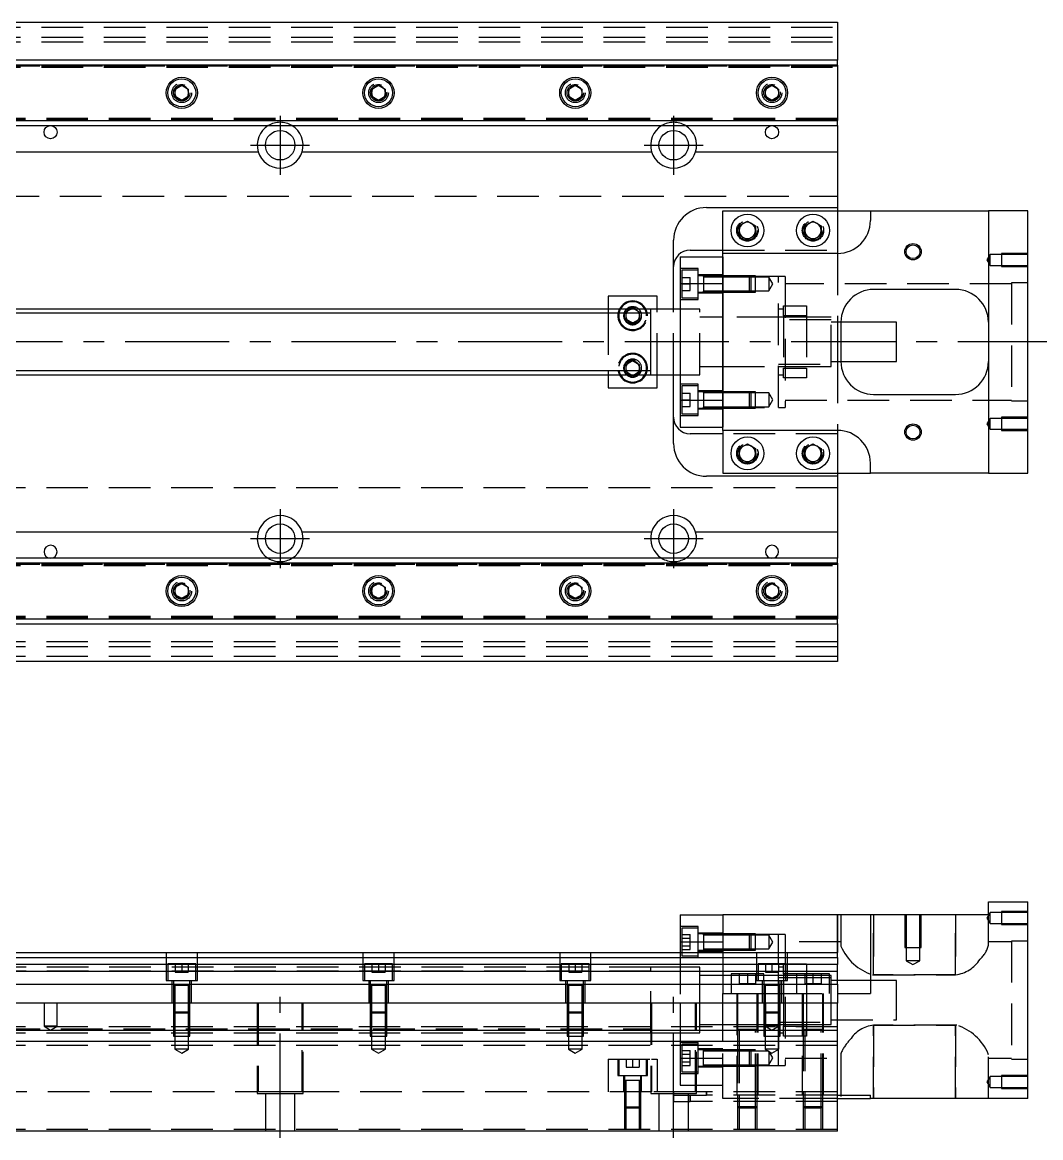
# Model space of a CAD drawing. Extents: x -20 to 923, y -292 to 102.
# Drawn here: x 451.4 to 761.9, y -242.8 to 97.5 of the extents above; entities that cross this region are included whole.
import ezdxf

# ---------------------------------------------------------------- set-up
doc = ezdxf.new("R2010")
doc.units = 0
doc.linetypes.add('CENTER', pattern=[50.8, 31.75, -6.35, 6.35, -6.35])
doc.linetypes.add('DASHED', pattern=[19.05, 12.7, -6.35])
doc.layers.get('0').update_dxf_attribs({"linetype": 'CONTINUOUS'})
doc.layers.add('CENTER', color=1, linetype='CENTER')

msp = doc.modelspace()

# ---------------------------------------------------------------- linework, layer by layer
at = {"color": 3, "linetype": 'DASHED'}
for p, q in [((0, 96), (700, 96)), ((0, 93), (700, 93)), ((0, 91.5), (700, 91.5)), ((0, 84.2), (700, 84.2)), ((0, 83.8), (700, 83.8)), ((425, 84.204452), (700, 84.204452)), ((497.5, 76), (497.518502, 76.303588)), ((562.483582, 76.286038), (562.5, 76)), ((617.5, 76), (617.518502, 76.303588)), ((682.483582, 76.286038), (682.5, 76)), ((700, 68.2), (0, 68.2)), ((700, 67.8), (0, 67.8)), ((700, 67.795548), (425, 67.795548)), ((5.640312, 44.5), (700, 44.5)), ((700, 40), (700, 28)), ((669.5, 34), (669.520026, 34.346056)), ((689.5, 34), (689.520026, 34.346056)), ((665, 28), (700, 28)), ((700, 28), (700, 27)), ((665, 26), (665, 17.78342)), ((700, 27), (700, 6)), ((746.5, 26.65), (745.547372, 25)), ((745.547372, 25), (746.5, 23.35)), ((746.5, 23.35), (746.5, 26.65)), ((750, 26.65), (746.5, 26.65)), ((750, 26.999994), (750, 23.000006)), ((758, 26.999994), (750, 26.999994)), ((758, 26.65), (750, 26.65)), ((657.5, 22.42767), (652, 22.42767)), ((652.5, 21.92767), (652.5, 13.42767)), ((657.5, 21.92767), (652.5, 21.92767)), ((657.5, 12.92767), (657.5, 22.42767)), ((665, 20.42767), (657.5, 20.42767)), ((746.5, 23.35), (750, 23.35)), ((750, 23.35), (758, 23.35)), ((750, 23.000006), (758, 23.000006)), ((652.5, 19.67767), (655, 19.67767)), ((652.5, 17.67767), (655, 17.67767)), ((655, 17.67767), (655, 19.67767)), ((655, 15.67767), (655, 17.67767)), ((659.1, 20.17767), (657.5, 20.17767)), ((659.1, 20.17767), (659.095, 20.17767)), ((659.1, 20.17767), (659.1, 19.92022)), ((659.1, 19.920202), (659.1, 20.17767)), ((659.105, 20.17767), (659.1, 20.17767)), ((664.99998, 20.17767), (659.1, 20.17767)), ((659.1, 19.92022), (659.1, 15.435068)), ((664.99998, 19.77767), (659.1, 19.77767)), ((673.1, 20.17767), (665, 20.17767)), ((673.1, 20.177664), (665, 20.177664)), ((682, 20), (665, 20)), ((673.5, 19.77767), (665, 19.77767)), ((673.1, 15.17767), (673.1, 20.17767)), ((673.5, 19.77767), (673.1, 20.17767)), ((675, 20.177664), (673.10002, 20.177664)), ((673.5, 19.77767), (673.5, 15.57767)), ((675, 19.77767), (673.50002, 19.77767)), ((675, 15.177674), (675, 20.177664)), ((679, 19.77767), (675, 19.77767)), ((679, 19.77767), (679, 15.57767)), ((680.212436, 17.67767), (679, 19.77767)), ((679, 15.57767), (680.212436, 17.67767)), ((682, -20), (682, 20)), ((684, 20), (682, 20)), ((684, 20), (684, -20)), ((753, 17.75), (684, 17.75)), ((753, 18), (753, -18)), ((758, 18), (753, 18)), ((652.5, 15.67767), (655, 15.67767)), ((657.5, 15.17767), (659.1, 15.17767)), ((657.5, 14.92767), (665, 14.92767)), ((659.095, 15.17767), (659.1, 15.17767)), ((659.1, 15.57767), (664.99998, 15.57767)), ((659.1, 15.17767), (659.1, 15.435118)), ((659.1, 15.435068), (659.1, 15.17767)), ((659.1, 15.17767), (659.105, 15.17767)), ((659.1, 15.17767), (664.99998, 15.17767)), ((665, 15.57767), (673.5, 15.57767)), ((665, 15.177674), (673.1, 15.177674)), ((665, 15.17767), (673.1, 15.17767)), ((673.1, 15.17767), (673.5, 15.57767)), ((673.10002, 15.177674), (675, 15.177674)), ((673.50002, 15.57767), (675, 15.57767)), ((675, 15.57767), (679, 15.57767)), ((636.964102, 10), (637.5, 10.309402)), ((637.5, 10.309402), (638.035898, 10)), ((652, 12.92767), (657.5, 12.92767)), ((652.5, 13.42767), (657.5, 13.42767)), ((683.5, 11), (690.5, 11)), ((683.5, 8), (683.5, 11)), ((690.5, 11), (690.5, 8)), ((630, 10), (630, 8.75)), ((630, 8.75), (630, -8.75)), ((635.5, 9.1547), (636.964102, 10)), ((635.5, 8.75), (635.5, 9.1547)), ((635.5, 6.8453), (635.5, 8.75)), ((637.5, 5.690598), (635.5, 6.8453)), ((639.5, 6.8453), (637.5, 5.690598)), ((638.035898, 10), (639.5, 9.1547)), ((639.5, 9.1547), (639.5, 8.75)), ((639.5, 8.75), (639.5, 6.8453)), ((639.983582, 8.286038), (640, 8)), ((645, -10), (645, 10)), ((650, -10), (650, 10)), ((658, 10), (652, 10)), ((658, -10), (658, 10)), ((665, 7.5), (658, 7.5)), ((682.005, 7.5), (665, 7.5)), ((690.5, 7.5), (681.995, 7.5)), ((683.5, 10), (682, 10)), ((690.5, 8), (683.5, 8)), ((683.5, 8), (683.5, -8)), ((690.5, 8), (690.5, -8)), ((698, 7.5), (690.5, 7.5)), ((698, -7.5), (698, 7.5)), ((698, 6.75), (682, 6.75)), ((701, 6), (698, 6)), ((700, 6), (700, -6)), ((635.5, -6.8453), (637.5, -5.690598)), ((637.5, -5.690598), (639.5, -6.8453)), ((682, -6.75), (698, -6.75)), ((698, -6), (701, -6)), ((700, -6), (700, -27)), ((630, -8.75), (630, -10)), ((635.5, -8.75), (635.5, -6.8453)), ((635.5, -9.1547), (635.5, -8.75)), ((636.964102, -10), (635.5, -9.1547)), ((639.5, -9.1547), (638.035898, -10)), ((639.5, -6.8453), (639.5, -8.75)), ((639.5, -8.75), (639.5, -9.1547)), ((639.983582, -7.713962), (640, -8)), ((643, -10), (643, -9.999498)), ((652, -10), (658, -10)), ((658, -7.5), (665, -7.5)), ((665, -7.5), (682.005, -7.5)), ((681.995, -7.5), (690.5, -7.5)), ((682, -10), (683.5, -10)), ((683.5, -8), (690.5, -8)), ((683.5, -11), (683.5, -8)), ((690.5, -7.5), (698, -7.5)), ((690.5, -8), (690.5, -11)), ((657.5, -12.92767), (652, -12.92767)), ((652.5, -13.42767), (652.5, -21.92767)), ((657.5, -13.42767), (652.5, -13.42767)), ((657.5, -22.42767), (657.5, -12.92767)), ((690.5, -11), (683.5, -11)), ((652.5, -15.67767), (655, -15.67767)), ((655, -17.67767), (655, -15.67767)), ((665, -14.92767), (657.5, -14.92767)), ((659.1, -15.17767), (657.5, -15.17767)), ((659.1, -15.17767), (659.095, -15.17767)), ((659.1, -15.17767), (659.1, -15.435118)), ((659.1, -15.435136), (659.1, -15.17767)), ((664.99998, -15.17767), (659.1, -15.17767)), ((659.105, -15.17767), (659.1, -15.17767)), ((659.1, -15.435118), (659.1, -19.920272)), ((664.99998, -15.57767), (659.1, -15.57767)), ((673.1, -15.17767), (665, -15.17767)), ((673.1, -15.177674), (665, -15.177674)), ((673.5, -15.57767), (665, -15.57767)), ((673.1, -20.17767), (673.1, -15.17767)), ((673.5, -15.57767), (673.1, -15.17767)), ((675, -15.177674), (673.10002, -15.177674)), ((673.5, -15.57767), (673.5, -19.77767)), ((675, -15.57767), (673.50002, -15.57767)), ((675, -20.177664), (675, -15.177674)), ((679, -15.57767), (675, -15.57767)), ((679, -15.57767), (679, -19.77767)), ((680.212436, -17.67767), (679, -15.57767)), ((652.5, -17.67767), (655, -17.67767)), ((652.5, -19.67767), (655, -19.67767)), ((655, -19.67767), (655, -17.67767)), ((657.5, -20.17767), (659.1, -20.17767)), ((659.095, -20.17767), (659.1, -20.17767)), ((659.1, -19.77767), (664.99998, -19.77767)), ((659.1, -20.17767), (659.1, -19.92022)), ((659.1, -19.920272), (659.1, -20.17767)), ((659.1, -20.17767), (664.99998, -20.17767)), ((659.1, -20.17767), (659.105, -20.17767)), ((665, -17.78342), (665, -26)), ((665, -19.77767), (673.5, -19.77767)), ((665, -20), (682, -20)), ((665, -20.177664), (673.1, -20.177664)), ((665, -20.17767), (673.1, -20.17767)), ((673.1, -20.17767), (673.5, -19.77767)), ((673.10002, -20.177664), (675, -20.177664)), ((673.50002, -19.77767), (675, -19.77767)), ((675, -19.77767), (679, -19.77767)), ((679, -19.77767), (680.212436, -17.67767)), ((682, -20), (684, -20)), ((684, -17.75), (753, -17.75)), ((753, -18), (758, -18)), ((652, -22.42767), (657.5, -22.42767)), ((652.5, -21.92767), (657.5, -21.92767)), ((657.5, -20.42767), (665, -20.42767)), ((746.5, -23.35), (745.547372, -25)), ((746.5, -26.65), (746.5, -23.35)), ((750, -23.35), (746.5, -23.35)), ((750, -23.000006), (750, -26.999994)), ((758, -23.000006), (750, -23.000006)), ((758, -23.35), (750, -23.35)), ((700, -27), (700, -28)), ((745.547372, -25), (746.5, -26.65)), ((746.5, -26.65), (750, -26.65)), ((750, -26.65), (758, -26.65)), ((750, -26.999994), (758, -26.999994)), ((700, -28), (665, -28)), ((700, -28), (700, -40)), ((669.5, -34), (669.520026, -33.653944)), ((695.477798, -33.635694), (695.5, -34)), ((700, -44.5), (5.640312, -44.5)), ((0, -67.8), (700, -67.8)), ((425, -67.795548), (700, -67.795548)), ((0, -68.2), (700, -68.2)), ((502.483582, -75.713962), (502.5, -76)), ((562.483582, -75.713962), (562.5, -76)), ((622.483582, -75.713962), (622.5, -76)), ((682.483582, -75.713962), (682.5, -76)), ((700, -83.8), (0, -83.8)), ((700, -84.2), (0, -84.2)), ((700, -84.204452), (425, -84.204452)), ((700, -91.5), (0, -91.5)), ((700, -93), (0, -93)), ((700, -96), (0, -96)), ((700, -174.76), (700, -186.26)), ((701, -174.76), (701, -184.054836)), ((711, -193.074786), (711, -174.76)), ((711, -174.76), (711, -193.074786)), ((720.500006, -174.76), (720.500006, -184.76)), ((720.9, -174.76), (720.9, -184.76)), ((725.1, -184.76), (725.1, -174.76)), ((725.499994, -184.76), (725.499994, -174.76)), ((736, -174.76), (736, -193.074786)), ((736, -193.074786), (736, -174.76)), ((746.5, -174.11), (745.547372, -175.76)), ((745.547372, -175.76), (746.5, -177.41)), ((746, -184.054836), (746, -174.76)), ((746.5, -177.41), (746.5, -174.11)), ((750, -174.11), (746.5, -174.11)), ((750, -173.760006), (750, -177.759994)), ((758, -173.760006), (750, -173.760006)), ((758, -174.11), (750, -174.11)), ((657.5, -178.33233), (652, -178.33233)), ((652.5, -178.83233), (652.5, -183.08233)), ((657.5, -178.83233), (652.5, -178.83233)), ((657.5, -183.08233), (657.5, -178.33233)), ((665, -180.33233), (657.5, -180.33233)), ((746.5, -177.41), (750, -177.41)), ((750, -177.41), (758, -177.41)), ((750, -177.759994), (758, -177.759994)), ((652.5, -180.77293), (655, -180.77293)), ((652.5, -181.92763), (655, -181.92763)), ((652.5, -183.08233), (652.5, -186.26)), ((655, -181.92763), (655, -180.77293)), ((655, -184.237032), (655, -181.92763)), ((659.1, -180.58233), (657.5, -180.58233)), ((657.5, -187.83233), (657.5, -183.08233)), ((659.1, -180.58233), (659.095, -180.58233)), ((659.1, -180.582326), (659.1, -180.583182)), ((659.1, -180.58233), (659.1, -180.83978)), ((659.1, -180.839798), (659.1, -180.58233)), ((664.99998, -180.58233), (659.1, -180.58233)), ((659.105, -180.58233), (659.1, -180.58233)), ((659.1, -180.83978), (659.1, -185.58233)), ((664.99998, -180.98233), (659.1, -180.98233)), ((673.1, -180.58233), (665, -180.58233)), ((673.100006, -180.582336), (665, -180.582336)), ((673.27767, -180.76), (665, -180.76)), ((673.5, -180.98233), (665, -180.98233)), ((673.1, -183.08233), (673.1, -180.58233)), ((673.5, -180.98233), (673.1, -180.58233)), ((673.1, -185.58233), (673.1, -183.08233)), ((675, -180.582336), (673.10002, -180.582336)), ((675, -180.76), (673.27767, -180.76)), ((673.5, -180.98233), (673.5, -185.18233)), ((675, -180.98233), (673.50002, -180.98233)), ((675, -185.582326), (675, -180.582336)), ((682, -180.76), (675, -180.76)), ((679, -180.98233), (675, -180.98233)), ((679, -180.98233), (679, -185.18233)), ((680.212436, -183.08233), (679, -180.98233)), ((679, -185.18233), (680.212436, -183.08233)), ((682, -189.76), (682, -180.76)), ((684, -180.76), (682, -180.76)), ((684, -180.76), (684, -220.76)), ((701, -183.01), (684, -183.01)), ((753, -183.01), (746, -183.01)), ((753, -182.76), (753, -218.76)), ((758, -182.76), (753, -182.76)), ((495.25, -186.26), (495.25, -194.76)), ((504.75, -194.76), (504.75, -186.26)), ((555.25, -186.26), (555.25, -194.76)), ((564.75, -194.76), (564.75, -186.26)), ((615.25, -186.26), (615.25, -194.76)), ((624.75, -194.76), (624.75, -186.26)), ((652, -186.26), (652, -201.76)), ((652.5, -184.237032), (655, -184.237032)), ((652.5, -185.391732), (655, -185.391732)), ((652.5, -186.26), (652.5, -187.33233)), ((655, -185.391732), (655, -184.237032)), ((657.5, -185.58233), (659.105, -185.58233)), ((657.5, -185.83233), (665, -185.83233)), ((659.095, -185.58233), (664.99998, -185.58233)), ((659.1, -185.18233), (664.99998, -185.18233)), ((665, -185.18233), (673.5, -185.18233)), ((665, -185.582326), (673.100006, -185.582326)), ((665, -185.58233), (673.1, -185.58233)), ((665, -186.26), (665, -198.76)), ((673.1, -185.58233), (673.5, -185.18233)), ((673.10002, -185.582326), (675, -185.582326)), ((673.50002, -185.18233), (675, -185.18233)), ((675, -185.18233), (679, -185.18233)), ((675.25, -186.26), (675.25, -194.76)), ((684.75, -194.76), (684.75, -186.26)), ((701, -184.054836), (701.035862, -184.383408)), ((720.500006, -184.76), (725.499994, -184.76)), ((720.9, -184.76), (720.9, -188.76)), ((725.1, -188.76), (725.1, -184.76)), ((504.25, -189.76), (495.75, -189.76)), ((495.75, -189.76), (495.75, -194.76)), ((498, -189.76), (498, -192.26)), ((500, -189.76), (500, -192.26)), ((502, -189.76), (502, -192.26)), ((504.25, -194.76), (504.25, -189.76)), ((564.25, -189.76), (555.75, -189.76)), ((555.75, -189.76), (555.75, -194.76)), ((558, -189.76), (558, -192.26)), ((560, -189.76), (560, -192.26)), ((562, -189.76), (562, -192.26)), ((564.25, -194.76), (564.25, -189.76)), ((624.25, -189.76), (615.75, -189.76)), ((615.75, -189.76), (615.75, -194.76)), ((618, -189.76), (618, -192.26)), ((620, -189.76), (620, -192.26)), ((622, -189.76), (622, -192.26)), ((624.25, -194.76), (624.25, -189.76)), ((652, -187.83233), (657.5, -187.83233)), ((652.5, -187.33233), (657.5, -187.33233)), ((684.25, -189.76), (675.75, -189.76)), ((675.75, -189.76), (675.75, -194.76)), ((678, -189.76), (678, -192.26)), ((680, -189.76), (680, -192.26)), ((682, -189.76), (682, -192.26)), ((683.5, -192.76), (683.5, -189.76)), ((684.25, -189.76), (690.5, -189.76)), ((684.25, -194.76), (684.25, -189.76)), ((690.5, -189.76), (690.5, -192.76)), ((723, -188.76), (720.9, -188.76)), ((720.9, -188.76), (723, -189.972436)), ((725.1, -188.76), (723, -188.76)), ((723, -189.972436), (725.1, -188.76)), ((643, -192.01), (25, -192.01)), ((643, -190.76), (424.5, -190.76)), ((498, -192.26), (500, -192.26)), ((500, -192.26), (502, -192.26)), ((558, -192.26), (560, -192.26)), ((560, -192.26), (562, -192.26)), ((618, -192.26), (620, -192.26)), ((620, -192.26), (622, -192.26)), ((643, -190.76), (642.995, -190.76)), ((643, -190.760502), (643, -190.76)), ((652, -190.76), (643, -190.76)), ((643.005, -190.76), (643, -190.76)), ((643, -210.76), (643, -190.760502)), ((658, -190.76), (652, -190.76)), ((658, -200.76), (658, -190.76)), ((658, -200.76), (658, -190.76)), ((665, -193.26), (658, -193.26)), ((667.5, -193.26), (665, -193.26)), ((675.75, -192.76), (667.5, -192.76)), ((667.5, -192.76), (667.5, -198.76)), ((675.75, -193.26), (667.5, -193.26)), ((670, -192.76), (670, -195.76)), ((672.5, -192.76), (672.5, -195.76)), ((675, -192.76), (675, -195.76)), ((677.5, -192.76), (675.75, -192.76)), ((677.5, -193.26), (675.75, -193.26)), ((677.5, -194.76), (677.5, -192.76)), ((682, -193.26), (677.5, -193.26)), ((678, -192.26), (680, -192.26)), ((680, -192.26), (682, -192.26)), ((682, -193.26), (681.995, -193.26)), ((683.5, -190.76), (682, -190.76)), ((682, -194.76), (682, -192.26)), ((682.005, -193.26), (682, -193.26)), ((683.5, -193.26), (682, -193.26)), ((684.25, -192.76), (683.5, -192.76)), ((683.5, -192.76), (683.5, -194.76)), ((684.25, -193.26), (683.5, -193.26)), ((687.5, -192.76), (684.25, -192.76)), ((687.5, -193.26), (684.25, -193.26)), ((697.5, -192.76), (687.5, -192.76)), ((687.5, -192.76), (687.5, -198.76)), ((690.5, -193.26), (687.5, -193.26)), ((690, -192.76), (690, -195.76)), ((690.5, -192.76), (690.5, -198.76)), ((697.5, -193.26), (690.5, -193.26)), ((692.5, -192.76), (692.5, -195.76)), ((695, -192.76), (695, -195.76)), ((697.5, -198.76), (697.5, -192.76)), ((698, -193.26), (697.5, -193.26)), ((698, -198.76), (698, -193.26)), ((710.61503, -193.059374), (711, -193.074786)), ((736, -193.074786), (711, -193.074786)), ((711, -193.074786), (736, -193.074786)), ((495.25, -194.76), (504.75, -194.76)), ((497, -194.76), (497, -201.76)), ((497.5, -194.76), (497.5, -196.36)), ((497.5, -196.355), (497.5, -196.36)), ((497.5, -196.36), (497.757448, -196.36)), ((497.757468, -196.36), (497.5, -196.36)), ((497.5, -196.36), (497.5, -196.365)), ((497.5, -196.36), (497.5, -201.75998)), ((502.242552, -196.36), (497.757468, -196.36)), ((497.9, -196.36), (497.9, -201.75998)), ((502.1, -201.75998), (502.1, -196.36)), ((502.5, -196.36), (502.242552, -196.36)), ((502.242602, -196.36), (502.5, -196.36)), ((502.5, -196.36), (502.5, -194.76)), ((502.5, -196.36), (502.5, -196.355)), ((502.5, -196.365), (502.5, -196.36)), ((502.5, -201.75998), (502.5, -196.36)), ((503, -201.76), (503, -194.76)), ((555.25, -194.76), (564.75, -194.76)), ((557, -194.76), (557, -201.76)), ((557.5, -194.76), (557.5, -196.36)), ((557.5, -196.355), (557.5, -196.36)), ((557.5, -196.36), (557.757448, -196.36)), ((557.757468, -196.36), (557.5, -196.36)), ((557.5, -196.36), (557.5, -196.365)), ((557.5, -196.36), (557.5, -201.75998)), ((562.242552, -196.36), (557.757468, -196.36)), ((557.9, -196.36), (557.9, -201.75998)), ((562.1, -201.75998), (562.1, -196.36)), ((562.5, -196.36), (562.242552, -196.36)), ((562.242602, -196.36), (562.5, -196.36)), ((562.5, -196.36), (562.5, -194.76)), ((562.5, -196.36), (562.5, -196.355)), ((562.5, -196.365), (562.5, -196.36)), ((562.5, -201.75998), (562.5, -196.36)), ((563, -201.76), (563, -194.76)), ((615.25, -194.76), (624.75, -194.76)), ((617, -194.76), (617, -201.76)), ((617.5, -194.76), (617.5, -196.36)), ((617.5, -196.355), (617.5, -196.36)), ((617.5, -196.36), (617.757448, -196.36)), ((617.757468, -196.36), (617.5, -196.36)), ((617.5, -196.36), (617.5, -196.365)), ((617.5, -196.36), (617.5, -201.75998)), ((622.242552, -196.36), (617.757468, -196.36)), ((617.9, -196.36), (617.9, -201.75998)), ((622.1, -201.75998), (622.1, -196.36)), ((622.5, -196.36), (622.242552, -196.36)), ((622.242602, -196.36), (622.5, -196.36)), ((622.5, -196.36), (622.5, -194.76)), ((622.5, -196.36), (622.5, -196.355)), ((622.5, -196.365), (622.5, -196.36)), ((622.5, -201.75998), (622.5, -196.36)), ((623, -201.76), (623, -194.76)), ((670, -195.76), (672.5, -195.76)), ((672.5, -195.76), (675, -195.76)), ((675.25, -194.76), (684.75, -194.76)), ((677, -194.76), (677, -201.76)), ((677.5, -194.76), (677.5, -196.36)), ((677.5, -196.355), (677.5, -196.36)), ((677.5, -196.36), (677.757448, -196.36)), ((677.757468, -196.36), (677.5, -196.36)), ((677.5, -196.36), (677.5, -201.75998)), ((677.5, -196.36), (677.5, -196.365)), ((682.242552, -196.36), (677.757468, -196.36)), ((677.9, -196.36), (677.9, -201.75998)), ((683.5, -194.01), (682, -194.01)), ((682, -196.358864), (682, -194.76)), ((682, -198.76), (682, -196.358864)), ((682.1, -201.75998), (682.1, -196.36)), ((682.5, -196.36), (682.242552, -196.36)), ((682.242602, -196.36), (682.5, -196.36)), ((682.5, -196.36), (682.5, -194.76)), ((682.5, -196.36), (682.5, -196.355)), ((682.5, -201.75998), (682.5, -196.36)), ((682.5, -196.365), (682.5, -196.36)), ((683, -201.76), (683, -194.76)), ((684.25, -194.01), (683.5, -194.01)), ((683.5, -194.76), (683.5, -198.76)), ((687.5, -194.01), (684.25, -194.01)), ((690.5, -194.01), (687.5, -194.01)), ((690, -195.76), (692.5, -195.76)), ((697.5, -194.01), (690.5, -194.01)), ((692.5, -195.76), (695, -195.76)), ((698, -194.01), (697.5, -194.01)), ((700, -194.76), (698, -194.76)), ((710, -194.76), (700, -194.76)), ((718, -194.76), (710, -194.76)), ((718, -200.76), (718, -194.76)), ((665, -201.76), (665, -198.76)), ((665, -198.76), (677.5, -198.76)), ((669.25, -198.76), (669.25, -229.76)), ((669.5, -198.76), (669.5, -201.76)), ((675.5, -209.765), (675.5, -198.76)), ((675.75, -229.76), (675.75, -198.76)), ((677.5, -198.76), (677.9, -198.76)), ((677.9, -198.76), (682.1, -198.76)), ((682, -200.76), (682, -198.76)), ((682.1, -198.76), (682.5, -198.76)), ((682.5, -198.76), (700, -198.76)), ((683.5, -198.76), (683.5, -208.76)), ((689.25, -198.76), (689.25, -229.76)), ((689.5, -198.76), (689.5, -209.765)), ((690.5, -198.76), (690.5, -208.76)), ((695.5, -209.765), (695.5, -198.76)), ((695.75, -229.76), (695.75, -198.76)), ((698, -200.76), (698, -198.76)), ((458, -201.76), (458, -208.76)), ((462, -208.76), (462, -201.76)), ((497.5, -201.76), (497.5, -204.36)), ((497.500006, -201.76), (497.500006, -204.360006)), ((497.9, -201.76), (497.9, -204.76)), ((502.1, -204.76), (502.1, -201.76)), ((502.499994, -204.360006), (502.499994, -201.76)), ((502.5, -204.36), (502.5, -201.76)), ((523, -201.76), (523, -229.26)), ((523.291796, -201.76), (523.291796, -228.76)), ((536.708204, -228.76), (536.708204, -201.76)), ((537, -229.26), (537, -201.76)), ((557.5, -201.76), (557.5, -204.36)), ((557.500006, -201.76), (557.500006, -204.360006)), ((557.9, -201.76), (557.9, -204.76)), ((562.1, -204.76), (562.1, -201.76)), ((562.499994, -204.360006), (562.499994, -201.76)), ((562.5, -204.36), (562.5, -201.76)), ((617.5, -201.76), (617.5, -204.36)), ((617.500006, -201.76), (617.500006, -204.360006)), ((617.9, -201.76), (617.9, -204.76)), ((622.1, -204.76), (622.1, -201.76)), ((622.499994, -204.360006), (622.499994, -201.76)), ((622.5, -204.36), (622.5, -201.76)), ((643, -201.76), (643, -229.26)), ((643.291796, -201.76), (643.291796, -228.76)), ((652, -201.76), (652, -210.06)), ((656.708204, -228.76), (656.708204, -201.76)), ((657, -229.26), (657, -201.76)), ((658, -210.76), (658, -200.76)), ((658, -210.76), (658, -200.76)), ((665, -210.06), (665, -201.76)), ((669.5, -201.76), (669.5, -209.76)), ((677.5, -201.76), (677.5, -204.36)), ((677.500006, -201.76), (677.500006, -204.360006)), ((677.9, -201.76), (677.9, -204.76)), ((678, -201.76), (678, -208.76)), ((682, -201.76), (682, -200.76)), ((682, -208.76), (682, -201.76)), ((682.1, -204.76), (682.1, -201.76)), ((682.499994, -204.360006), (682.499994, -201.76)), ((682.5, -204.36), (682.5, -201.76)), ((698, -208.26), (698, -200.76)), ((718, -206.76), (718, -200.76)), ((497.5, -204.36), (502.5, -204.36)), ((497.5, -204.36), (497.9, -204.76)), ((497.500006, -204.36002), (497.500006, -210.06)), ((502.1, -204.76), (497.9, -204.76)), ((497.9, -204.76002), (497.9, -211.76)), ((502.1, -204.76), (502.5, -204.36)), ((502.1, -211.76), (502.1, -204.76002)), ((502.499994, -210.06), (502.499994, -204.36002)), ((557.5, -204.36), (562.5, -204.36)), ((557.5, -204.36), (557.9, -204.76)), ((557.500006, -204.36002), (557.500006, -210.06)), ((562.1, -204.76), (557.9, -204.76)), ((557.9, -204.76002), (557.9, -211.76)), ((562.1, -204.76), (562.5, -204.36)), ((562.1, -211.76), (562.1, -204.76002)), ((562.499994, -210.06), (562.499994, -204.36002)), ((617.5, -204.36), (622.5, -204.36)), ((617.5, -204.36), (617.9, -204.76)), ((617.500006, -204.36002), (617.500006, -210.06)), ((622.1, -204.76), (617.9, -204.76)), ((617.9, -204.76002), (617.9, -211.76)), ((622.1, -204.76), (622.5, -204.36)), ((622.1, -211.76), (622.1, -204.76002)), ((622.499994, -210.06), (622.499994, -204.36002)), ((677.5, -204.36), (682.5, -204.36)), ((677.5, -204.36), (677.9, -204.76)), ((677.500006, -204.36002), (677.500006, -210.06)), ((682.1, -204.76), (677.9, -204.76)), ((677.9, -204.76002), (677.9, -211.76)), ((682, -207.51), (698, -207.51)), ((682.1, -204.76), (682.5, -204.36)), ((682.1, -211.76), (682.1, -204.76002)), ((682.499994, -210.06), (682.499994, -204.36002)), ((698, -206.76), (718, -206.76)), ((700, -208.91), (0, -208.91)), ((25, -209.51), (643, -209.51)), ((382.499994, -210.76), (643, -210.76)), ((462, -208.76), (458, -208.76)), ((458, -208.76), (460, -209.9147)), ((460, -209.9147), (462, -208.76)), ((497.500006, -210.06), (497.500006, -211.76)), ((497.500006, -210.76), (502.499994, -210.76)), ((502.499994, -211.76), (502.499994, -210.06)), ((557.500006, -210.06), (557.500006, -211.76)), ((557.500006, -210.76), (562.499994, -210.76)), ((562.499994, -211.76), (562.499994, -210.06)), ((617.500006, -210.06), (617.500006, -211.76)), ((617.500006, -210.76), (622.499994, -210.76)), ((622.499994, -211.76), (622.499994, -210.06)), ((642.995, -210.76), (643, -210.76)), ((643, -210.76), (643.291796, -210.76)), ((643, -210.76), (643.005, -210.76)), ((643.291796, -210.76), (652, -210.76)), ((652, -210.06), (652, -213.46)), ((652, -210.76), (658, -210.76)), ((658, -208.26), (665, -208.26)), ((665, -208.26), (669.5, -208.26)), ((665, -213.46), (665, -210.06)), ((669.5, -208.26), (682.005, -208.26)), ((669.5, -209.755), (669.5, -209.76)), ((669.849602, -209.76), (669.5, -209.76)), ((669.5, -209.76), (669.5, -209.765)), ((669.5, -209.76), (669.5, -210.06)), ((669.5, -210.06), (669.5, -213.46)), ((675.15035, -209.76), (669.849602, -209.76)), ((670, -209.76), (670, -210.06)), ((670, -210.06), (670, -213.46)), ((675, -229.75998), (675, -209.76)), ((675.5, -209.76), (675.15035, -209.76)), ((675.5, -229.75998), (675.5, -209.755)), ((677.500006, -210.06), (677.500006, -211.76)), ((682, -208.76), (678, -208.76)), ((678, -208.76), (680, -209.9147)), ((680, -209.9147), (682, -208.76)), ((681.995, -208.26), (690.5, -208.26)), ((682, -220.76), (682, -208.76)), ((682, -210.76), (683.5, -210.76)), ((682.005, -208.26), (690.5, -208.26)), ((682.499994, -211.76), (682.499994, -210.06)), ((683.5, -208.76), (690.5, -208.76)), ((683.5, -211.76), (683.5, -208.76)), ((689.5, -209.755), (689.5, -229.75998)), ((689.5, -209.76), (689.84965, -209.76)), ((689.849602, -209.76), (689.5, -209.76)), ((695.15035, -209.76), (689.849602, -209.76)), ((690, -209.76), (690, -229.75998)), ((690.5, -208.26), (698, -208.26)), ((690.5, -208.76), (690.5, -211.76)), ((695, -229.75998), (695, -209.76)), ((695.150204, -209.76), (695.5, -209.76)), ((695.5, -209.76), (695.15035, -209.76)), ((695.5, -229.75998), (695.5, -209.755)), ((711, -208.445214), (736, -208.445214)), ((736, -208.445214), (711, -208.445214)), ((711, -230.76), (711, -208.445214)), ((711, -208.445214), (711, -230.76)), ((736, -208.445214), (736, -230.76)), ((736, -230.76), (736, -208.445214)), ((736.383512, -208.460578), (736, -208.445214)), ((497.500006, -211.76), (502.499994, -211.76)), ((497.9, -211.76), (497.9, -215.76)), ((502.1, -215.76), (502.1, -211.76)), ((557.500006, -211.76), (562.499994, -211.76)), ((557.9, -211.76), (557.9, -215.76)), ((562.1, -215.76), (562.1, -211.76)), ((617.500006, -211.76), (622.499994, -211.76)), ((617.9, -211.76), (617.9, -215.76)), ((622.1, -215.76), (622.1, -211.76)), ((652, -213.46), (652, -218.54342)), ((657.5, -213.68767), (652, -213.68767)), ((652.5, -214.18767), (652.5, -218.43767)), ((657.5, -214.18767), (652.5, -214.18767)), ((657.5, -218.43767), (657.5, -213.68767)), ((665, -229.76), (665, -213.46)), ((669.5, -213.46), (669.5, -229.75998)), ((670, -213.46), (670, -229.75998)), ((677.500006, -211.76), (682.499994, -211.76)), ((677.9, -211.76), (677.9, -215.76)), ((682.1, -215.76), (682.1, -211.76)), ((690.5, -211.76), (683.5, -211.76)), ((700, -214.61), (0, -214.61)), ((502.1, -215.76), (497.9, -215.76)), ((497.9, -215.76), (500, -216.972436)), ((500, -216.972436), (502.1, -215.76)), ((562.1, -215.76), (557.9, -215.76)), ((557.9, -215.76), (560, -216.972436)), ((560, -216.972436), (562.1, -215.76)), ((622.1, -215.76), (617.9, -215.76)), ((617.9, -215.76), (620, -216.972436)), ((620, -216.972436), (622.1, -215.76)), ((652.5, -216.128268), (655, -216.128268)), ((652.5, -217.282968), (655, -217.282968)), ((655, -217.282968), (655, -216.128268)), ((655, -219.59237), (655, -217.282968)), ((665, -215.68767), (657.5, -215.68767)), ((659.105, -215.93767), (657.5, -215.93767)), ((664.99998, -215.93767), (659.095, -215.93767)), ((659.1, -215.93767), (659.1, -216.195118)), ((659.1, -220.93767), (659.1, -215.93767)), ((664.99998, -216.33767), (659.1, -216.33767)), ((669.5, -215.93767), (665, -215.93767)), ((669.5, -215.937674), (665, -215.937674)), ((669.5, -216.33767), (665, -216.33767)), ((670, -215.93767), (669.5, -215.93767)), ((670, -215.937674), (669.5, -215.937674)), ((670, -216.33767), (669.5, -216.33767)), ((673.1, -215.93767), (670, -215.93767)), ((673.100006, -215.937674), (670, -215.937674)), ((673.5, -216.33767), (670, -216.33767)), ((673.1, -218.43767), (673.1, -215.93767)), ((673.5, -216.33767), (673.1, -215.93767)), ((675, -215.937674), (673.10002, -215.937674)), ((673.5, -216.33767), (673.5, -218.43767)), ((675, -216.33767), (673.50002, -216.33767)), ((679, -216.33767), (675, -216.33767)), ((682.1, -215.76), (677.9, -215.76)), ((677.9, -215.76), (680, -216.972436)), ((679, -216.33767), (679, -220.53767)), ((680.212436, -218.43767), (679, -216.33767)), ((680, -216.972436), (682.1, -215.76)), ((701.02814, -217.176646), (701, -217.465164)), ((701, -217.465164), (701, -230.76)), ((701.119076, -216.829652), (701.02814, -217.176646)), ((746, -217.465164), (745.96376, -217.135044)), ((746, -230.76), (746, -217.465164)), ((630, -218.76), (630, -228.76)), ((630, -218.76), (643.291796, -218.76)), ((633, -218.76), (633, -223.76)), ((633.25, -218.76), (633.25, -223.76)), ((635.5, -218.76), (635.5, -221.26)), ((637.5, -218.76), (637.5, -221.26)), ((639.5, -218.76), (639.5, -221.26)), ((641.75, -223.76), (641.75, -218.76)), ((642, -223.76), (642, -218.76)), ((643.291796, -218.76), (645, -218.76)), ((645, -218.76), (645, -228.76)), ((652, -218.54342), (652, -226.76)), ((652, -218.54342), (656.708204, -218.54342)), ((652.5, -218.43767), (652.5, -222.68767)), ((652.5, -219.59237), (655, -219.59237)), ((652.5, -220.74707), (655, -220.74707)), ((655, -220.74707), (655, -219.59237)), ((656.708204, -218.54342), (665, -218.54342)), ((657.5, -223.18767), (657.5, -218.43767)), ((657.5, -220.93767), (659.105, -220.93767)), ((659.095, -220.93767), (664.99998, -220.93767)), ((659.1, -220.53767), (664.99998, -220.53767)), ((665, -220.53767), (669.5, -220.53767)), ((665, -220.76), (669.5, -220.76)), ((665, -220.937664), (669.5, -220.937664)), ((665, -220.93767), (669.5, -220.93767)), ((669.5, -220.53767), (670, -220.53767)), ((669.5, -220.76), (670, -220.76)), ((669.5, -220.937664), (670, -220.937664)), ((669.5, -220.93767), (670, -220.93767)), ((670, -220.53767), (673.5, -220.53767)), ((670, -220.76), (673.27767, -220.76)), ((670, -220.937664), (673.100006, -220.937664)), ((670, -220.93767), (673.1, -220.93767)), ((673.1, -220.93767), (673.1, -218.43767)), ((673.1, -220.93767), (673.5, -220.53767)), ((673.10002, -220.937664), (675, -220.937664)), ((673.27767, -220.76), (682, -220.76)), ((673.5, -218.43767), (673.5, -220.53767)), ((673.50002, -220.53767), (675, -220.53767)), ((675, -220.53767), (679, -220.53767)), ((679, -220.53767), (680.212436, -218.43767)), ((682, -220.76), (684, -220.76)), ((684, -218.51), (701, -218.51)), ((746, -218.51), (753, -218.51)), ((753, -218.76), (758, -218.76)), ((633, -223.76), (642, -223.76)), ((634.75, -223.76), (634.75, -228.76)), ((635, -223.76), (635, -225.365)), ((635.5, -221.26), (637.5, -221.26)), ((637.5, -221.26), (639.5, -221.26)), ((640, -225.365), (640, -223.76)), ((640.25, -228.76), (640.25, -223.76)), ((652, -223.18767), (657.5, -223.18767)), ((652.5, -222.68767), (657.5, -222.68767)), ((657.5, -221.18767), (665, -221.18767)), ((746.5, -224.11), (745.547372, -225.76)), ((746.5, -227.41), (746.5, -224.11)), ((750, -224.11), (746.5, -224.11)), ((750, -223.760006), (750, -227.759994)), ((758, -223.760006), (750, -223.760006)), ((758, -224.11), (750, -224.11)), ((635, -225.355), (635, -228.75998)), ((635, -225.36), (635.257448, -225.36)), ((635.257468, -225.36), (635, -225.36)), ((639.742552, -225.36), (635.257468, -225.36)), ((635.4, -225.36), (635.4, -228.75998)), ((639.6, -228.75998), (639.6, -225.36)), ((640, -225.36), (639.742552, -225.36)), ((639.742602, -225.36), (640, -225.36)), ((640, -228.75998), (640, -225.355)), ((652, -226.76), (665, -226.76)), ((745.547372, -225.76), (746.5, -227.41)), ((746.5, -227.41), (750, -227.41)), ((750, -227.41), (758, -227.41)), ((750, -227.759994), (758, -227.759994)), ((643.291796, -228.76), (0, -228.76)), ((523, -229.26), (530, -229.26)), ((536.708204, -228.76), (523.291796, -228.76)), ((525.5, -229.26), (525.5, -240.76)), ((530, -229.26), (537, -229.26)), ((534.5, -240.76), (534.5, -229.26)), ((635, -228.76), (635, -233.36)), ((635.000006, -228.76), (635.000006, -233.360006)), ((635.4, -228.76), (635.4, -233.76)), ((639.6, -233.76), (639.6, -228.76)), ((639.999994, -233.360006), (639.999994, -228.76)), ((640, -233.36), (640, -228.76)), ((643, -229.26), (650, -229.26)), ((656.708204, -228.76), (643.291796, -228.76)), ((656.708204, -228.76), (643.291796, -228.76)), ((645.5, -229.26), (645.5, -240.76)), ((645.5, -229.26), (645.5, -240.76)), ((650, -228.76), (650, -229.76)), ((650, -229.26), (657, -229.26)), ((650, -229.76), (660, -229.76)), ((650, -229.76), (650, -231.76)), ((654.5, -240.76), (654.5, -229.26)), ((655, -231.76), (655, -229.76)), ((655, -229.76), (655, -231.76)), ((700, -228.76), (656.708204, -228.76)), ((660, -229.76), (660, -228.76)), ((660, -228.76), (660, -229.76)), ((700, -229.76), (660, -229.76)), ((665, -230.76), (665, -229.76)), ((695, -230.76), (665, -230.76)), ((669.5, -229.76), (669.5, -233.26)), ((669.500006, -229.76), (669.500006, -233.260006)), ((670, -229.76), (670, -233.76)), ((675, -233.76), (675, -229.76)), ((675.499994, -233.260006), (675.499994, -229.76)), ((675.5, -233.26), (675.5, -229.76)), ((689.5, -229.76), (689.5, -233.26)), ((689.500006, -229.76), (689.500006, -233.260006)), ((690, -229.76), (690, -233.76)), ((695, -233.76), (695, -229.76)), ((695.5, -230.76), (695, -230.76)), ((695.499994, -233.260006), (695.499994, -229.76)), ((695.5, -233.26), (695.5, -229.76)), ((700, -230.76), (695.5, -230.76)), ((635, -233.36), (640, -233.36)), ((635, -233.36), (635.4, -233.76)), ((635.000006, -233.36002), (635.000006, -240.26)), ((639.6, -233.76), (635.4, -233.76)), ((635.4, -233.76002), (635.4, -240.26)), ((639.6, -233.76), (640, -233.36)), ((639.6, -240.26), (639.6, -233.76002)), ((639.999994, -240.26), (639.999994, -233.36002)), ((650, -231.76), (655, -231.76)), ((700, -231.76), (655, -231.76)), ((669.5, -233.26), (675.5, -233.26)), ((669.5, -233.26), (670, -233.76)), ((669.500006, -233.26002), (669.500006, -240.26)), ((675, -233.76), (670, -233.76)), ((670, -233.76002), (670, -240.26)), ((675, -233.76), (675.5, -233.26)), ((675, -240.26), (675, -233.76002)), ((675.499994, -240.26), (675.499994, -233.26002)), ((689.5, -233.26), (695.5, -233.26)), ((689.5, -233.26), (690, -233.76)), ((689.500006, -233.26002), (689.500006, -240.26)), ((695, -233.76), (690, -233.76)), ((690, -233.76002), (690, -240.26)), ((695, -233.76), (695.5, -233.26)), ((695, -240.26), (695, -233.76002)), ((695.499994, -240.26), (695.499994, -233.26002)), ((700, -240.26), (6.499992, -240.26))]:
    msp.add_line(p, q, dxfattribs=at)
at = {"color": 7, "linetype": 'CONTINUOUS'}
for p, q in [((425, 97.5), (700, 97.5)), ((700, 97.5), (700, 86)), ((700, 86), (425, 86)), ((700, 84.460392), (700, 86)), ((700, 84.460392), (425, 84.460392)), ((700, 84.460392), (700, 67.539608)), ((498, 77.1547), (500, 78.309402)), ((500, 78.309402), (502, 77.1547)), ((558, 77.1547), (560, 78.309402)), ((560, 78.309402), (562, 77.1547)), ((618, 77.1547), (620, 78.309402)), ((620, 78.309402), (622, 77.1547)), ((678, 77.1547), (680, 78.309402)), ((680, 78.309402), (682, 77.1547)), ((498, 74.8453), (498, 77.1547)), ((502, 77.1547), (502, 74.8453)), ((558, 74.8453), (558, 77.1547)), ((562, 77.1547), (562, 74.8453)), ((618, 74.8453), (618, 77.1547)), ((622, 77.1547), (622, 74.8453)), ((678, 74.8453), (678, 77.1547)), ((682, 77.1547), (682, 74.8453)), ((500, 73.690598), (498, 74.8453)), ((502, 74.8453), (500, 73.690598)), ((560, 73.690598), (558, 74.8453)), ((562, 74.8453), (560, 73.690598)), ((620, 73.690598), (618, 74.8453)), ((622, 74.8453), (620, 73.690598)), ((680, 73.690598), (678, 74.8453)), ((682, 74.8453), (680, 73.690598)), ((425, 67.539608), (700, 67.539608)), ((425, 66), (700, 66)), ((700, 66), (700, 67.539608)), ((700, 66), (700, 58)), ((425, 58), (523.291796, 58)), ((536.708204, 58), (643.291796, 58)), ((656.708204, 58), (700, 58)), ((700, 58), (700, 41)), ((660, 41), (700, 41)), ((700, 41), (700, 40)), ((665, 27), (665, 40)), ((665, 40), (710, 40)), ((710, 40), (710, 37)), ((710, 40), (746, 40)), ((746, 40), (746, -40)), ((758, 40), (746, 40)), ((758, -40), (758, 40)), ((670, 35.443376), (672.5, 36.886752)), ((670, 32.556624), (670, 35.443376)), ((672.5, 36.886752), (675, 35.443376)), ((675, 35.443376), (675, 32.556624)), ((690, 35.443376), (692.5, 36.886752)), ((690, 32.556624), (690, 35.443376)), ((692.5, 36.886752), (695, 35.443376)), ((695, 35.443376), (695, 32.556624)), ((650, 10), (650, 31)), ((672.5, 31.113248), (670, 32.556624)), ((675, 32.556624), (672.5, 31.113248)), ((692.5, 31.113248), (690, 32.556624)), ((695, 32.556624), (692.5, 31.113248)), ((655, 28), (665, 28)), ((652, 26), (665, 26)), ((652, 26), (652, 17.78342)), ((665, 17.78342), (665, 27)), ((700, 27), (665, 27)), ((652, 17.78342), (665, 17.78342)), ((652, 17.78342), (652, -17.78342)), ((665, 17.78342), (665, -17.78342)), ((665, -17.78342), (665, 17.78342)), ((630, 14), (630, 10)), ((645, 14), (630, 14)), ((645, 10), (645, 14)), ((736, 16), (711, 16)), ((643, 10), (425, 10)), ((643, 10), (642.995, 10)), ((643, -9.999498), (643, 10)), ((652, 10), (643, 10)), ((643.005, 10), (643, 10)), ((701, 6), (701, -6)), ((718, 6), (701, 6)), ((718, -6), (718, 6)), ((701, -6), (718, -6)), ((425, -10), (643, -10)), ((630, -10), (630, -14)), ((637.5, -10.309402), (636.964102, -10)), ((638.035898, -10), (637.5, -10.309402)), ((642.995, -10), (643, -10)), ((643, -10), (652, -10)), ((643, -10), (643.005, -10)), ((645, -14), (645, -10)), ((650, -31), (650, -10)), ((630, -14), (645, -14)), ((711, -16), (736, -16)), ((652, -17.78342), (665, -17.78342)), ((652, -17.78342), (652, -26)), ((665, -27), (665, -17.78342)), ((652, -26), (665, -26)), ((700, -27), (665, -27)), ((665, -27), (665, -40)), ((665, -28), (655, -28)), ((670, -32.556624), (672.5, -31.113248)), ((670, -35.443376), (670, -32.556624)), ((672.5, -31.113248), (675, -32.556624)), ((675, -32.556624), (675, -35.443376)), ((690, -32.556624), (692.5, -31.113248)), ((690, -35.443376), (690, -32.556624)), ((692.5, -31.113248), (695, -32.556624)), ((695, -32.556624), (695, -35.443376)), ((672.5, -36.886752), (670, -35.443376)), ((675, -35.443376), (672.5, -36.886752)), ((692.5, -36.886752), (690, -35.443376)), ((695, -35.443376), (692.5, -36.886752)), ((710, -40), (710, -37)), ((665, -40), (710, -40)), ((700, -40), (700, -41)), ((746, -40), (710, -40)), ((746, -40), (758, -40)), ((700, -41), (660, -41)), ((700, -41), (700, -58)), ((523.291796, -58), (425, -58)), ((643.291796, -58), (536.708204, -58)), ((700, -58), (656.708204, -58)), ((700, -58), (700, -66)), ((700, -66), (425, -66)), ((700, -67.539608), (425, -67.539608)), ((700, -67.539608), (700, -66)), ((700, -67.539608), (700, -84.460392)), ((498, -74.8453), (500, -73.690598)), ((498, -77.1547), (498, -74.8453)), ((500, -73.690598), (502, -74.8453)), ((502, -74.8453), (502, -77.1547)), ((558, -74.8453), (560, -73.690598)), ((558, -77.1547), (558, -74.8453)), ((560, -73.690598), (562, -74.8453)), ((562, -74.8453), (562, -77.1547)), ((618, -74.8453), (620, -73.690598)), ((618, -77.1547), (618, -74.8453)), ((620, -73.690598), (622, -74.8453)), ((622, -74.8453), (622, -77.1547)), ((678, -74.8453), (680, -73.690598)), ((678, -77.1547), (678, -74.8453)), ((680, -73.690598), (682, -74.8453)), ((682, -74.8453), (682, -77.1547)), ((500, -78.309402), (498, -77.1547)), ((502, -77.1547), (500, -78.309402)), ((560, -78.309402), (558, -77.1547)), ((562, -77.1547), (560, -78.309402)), ((620, -78.309402), (618, -77.1547)), ((622, -77.1547), (620, -78.309402)), ((680, -78.309402), (678, -77.1547)), ((682, -77.1547), (680, -78.309402)), ((425, -84.460392), (700, -84.460392)), ((700, -86), (700, -84.460392)), ((425, -86), (700, -86)), ((700, -86), (700, -97.5)), ((700, -97.5), (425, -97.5)), ((746, -174.76), (746, -170.76)), ((746, -170.76), (758, -170.76)), ((758, -230.76), (758, -170.76)), ((652, -174.76), (665, -174.76)), ((652, -174.76), (652, -182.97658)), ((665, -174.76), (665, -186.26)), ((700, -174.76), (665, -174.76)), ((700, -186.26), (700, -174.76)), ((710, -174.76), (700, -174.76)), ((710, -174.76), (710, -198.76)), ((746, -174.76), (710, -174.76)), ((652, -182.97658), (665, -182.97658)), ((652, -182.97658), (652, -186.26)), ((424.5, -186.26), (700, -186.26)), ((700, -187.799608), (700, -186.26)), ((424.5, -187.799608), (700, -187.799608)), ((700, -189.88154), (424.5, -189.88154)), ((700, -187.799608), (700, -189.88154)), ((700, -192.096666), (700, -189.88154)), ((700, -192.096666), (424.5, -192.096666)), ((700, -195.941934), (700, -192.096666)), ((424.5, -195.941934), (700, -195.941934)), ((700, -195.941934), (700, -201.76)), ((700, -198.76), (710, -198.76)), ((700, -201.76), (0, -201.76)), ((700, -210.06), (700, -201.76)), ((700, -210.06), (0, -210.06)), ((700, -213.46), (700, -210.06)), ((700, -213.46), (0, -213.46)), ((700, -240.76), (700, -213.46)), ((700, -229.76), (710, -229.76)), ((700, -230.76), (710, -230.76)), ((710, -230.76), (710, -229.76)), ((758, -230.76), (710, -230.76)), ((700, -240.76), (0, -240.76))]:
    msp.add_line(p, q, dxfattribs=at)
at = {"color": 3, "linetype": 'CONTINUOUS'}
for p, q in [((643, 8.75), (425, 8.75)), ((425, -8.75), (643, -8.75))]:
    msp.add_line(p, q, dxfattribs=at)
at = {"color": 7, "linetype": 'CONTINUOUS'}
for centre, radius in [((500, 76), 4.75), ((500, 76), 4.25), ((560, 76), 4.75), ((560, 76), 4.25), ((620, 76), 4.75), ((620, 76), 4.25), ((680, 76), 4.75), ((680, 76), 4.25), ((460, 64), 2), ((680, 64), 2), ((530, 60), 4.5), ((650, 60), 4.5), ((672.5, 34), 5), ((692.5, 34), 5), ((723, 27.5), 2.1), ((723, -27.5), 2.1), ((672.5, -34), 5), ((692.5, -34), 5), ((530, -60), 4.5), ((650, -60), 4.5), ((500, -76), 4.75), ((560, -76), 4.75), ((620, -76), 4.75), ((680, -76), 4.75), ((500, -76), 4.25), ((560, -76), 4.25), ((620, -76), 4.25), ((680, -76), 4.25)]:
    msp.add_circle(centre, radius, dxfattribs=at)
at = {"color": 3, "linetype": 'DASHED'}
for centre, radius in [((500, 76), 3), ((500, 76), 2.5), ((560, 76), 3), ((560, 76), 2.5), ((620, 76), 3), ((620, 76), 2.5), ((680, 76), 3), ((680, 76), 2.5), ((672.5, 34), 3.25), ((672.5, 34), 3), ((692.5, 34), 3.25), ((692.5, 34), 3), ((637.5, 8), 2.5), ((637.5, -8), 2.5), ((672.5, -34), 3.25), ((672.5, -34), 3), ((692.5, -34), 3.25), ((692.5, -34), 3), ((500, -76), 3), ((500, -76), 2.5), ((560, -76), 3), ((560, -76), 2.5), ((620, -76), 3), ((620, -76), 2.5), ((680, -76), 3), ((680, -76), 2.5)]:
    msp.add_circle(centre, radius, dxfattribs=at)
at = {"color": 3, "linetype": 'CONTINUOUS'}
for centre in [(723, 27.5), (723, -27.5)]:
    msp.add_circle(centre, 2.5, dxfattribs=at)
at = {"color": 7, "linetype": 'CONTINUOUS'}
for centre, radius, start, end in [((500, 76), 2.1, 162.24721, 180), ((500, 76), 2.1, 180, 197.75279), ((500, 76), 2.1, 137.75279, 162.24721), ((500, 76), 2.1, 197.75279, 222.24721), ((500, 76), 2.1, 102.24721, 137.75279), ((500, 76), 2.1, 77.75279, 102.24721), ((500, 76), 2.1, 42.24721, 77.75279), ((500, 76), 2.1, 17.75279, 42.24721), ((500, 76), 2.1, 317.75279, 342.24721), ((500, 76), 2.1, 342.24721, 17.75279), ((560, 76), 2.1, 162.24721, 180), ((560, 76), 2.1, 180, 197.75279), ((560, 76), 2.1, 137.75279, 162.24721), ((560, 76), 2.1, 197.75279, 222.24721), ((560, 76), 2.1, 102.24721, 137.75279), ((560, 76), 2.1, 77.75279, 102.24721), ((560, 76), 2.1, 42.24721, 77.75279), ((560, 76), 2.1, 17.75279, 42.24721), ((560, 76), 2.1, 317.75279, 342.24721), ((560, 76), 2.1, 342.24721, 17.75279), ((620, 76), 2.1, 162.24721, 180), ((620, 76), 2.1, 180, 197.75279), ((620, 76), 2.1, 137.75279, 162.24721), ((620, 76), 2.1, 197.75279, 222.24721), ((620, 76), 2.1, 102.24721, 137.75279), ((620, 76), 2.1, 77.75279, 102.24721), ((620, 76), 2.1, 42.24721, 77.75279), ((620, 76), 2.1, 17.75279, 42.24721), ((620, 76), 2.1, 317.75279, 342.24721), ((620, 76), 2.1, 342.24721, 17.75279), ((680, 76), 2.1, 162.24721, 180), ((680, 76), 2.1, 180, 197.75279), ((680, 76), 2.1, 137.75279, 162.24721), ((680, 76), 2.1, 197.75279, 222.24721), ((680, 76), 2.1, 102.24721, 137.75279), ((680, 76), 2.1, 77.75279, 102.24721), ((680, 76), 2.1, 42.24721, 77.75279), ((680, 76), 2.1, 17.75279, 42.24721), ((680, 76), 2.1, 317.75279, 342.24721), ((680, 76), 2.1, 342.24721, 17.75279), ((500, 76), 2.1, 222.24721, 257.75279), ((500, 76), 2.1, 257.75279, 282.24721), ((500, 76), 2.1, 282.24721, 317.75279), ((560, 76), 2.1, 222.24721, 257.75279), ((560, 76), 2.1, 257.75279, 282.24721), ((560, 76), 2.1, 282.24721, 317.75279), ((620, 76), 2.1, 222.24721, 257.75279), ((620, 76), 2.1, 257.75279, 282.24721), ((620, 76), 2.1, 282.24721, 317.75279), ((680, 76), 2.1, 222.24721, 257.75279), ((680, 76), 2.1, 257.75279, 282.24721), ((680, 76), 2.1, 282.24721, 317.75279), ((530, 60), 7, 121.002719, 196.60155), ((530, 60), 7, 343.39845, 58.997281), ((650, 60), 7, 121.002719, 196.60155), ((650, 60), 7, 343.39845, 58.997281), ((530, 60), 7, 196.60155, 343.39845), ((650, 60), 7, 196.60155, 343.39845), ((660, 31), 10, 90, 180), ((672.5, 34), 2.5, 120, 180), ((672.5, 34), 2.5, 60, 120), ((672.5, 34), 2.5, 0, 60), ((692.5, 34), 2.5, 120, 180), ((692.5, 34), 2.5, 60, 120), ((692.5, 34), 2.5, 0, 60), ((700, 37), 10, 270, 0), ((672.5, 34), 2.5, 180, 240), ((672.5, 34), 2.5, 240, 300), ((672.5, 34), 2.5, 300, 0), ((692.5, 34), 2.5, 180, 240), ((692.5, 34), 2.5, 240, 300), ((692.5, 34), 2.5, 300, 0), ((655, 23), 5, 90, 180), ((711, 6), 10, 90, 180), ((736, 6), 10, 0, 90), ((637.5, 8), 4.5, 26.3878, 153.6122), ((637.5, 8), 4.25, 28.072487, 151.927513), ((711, -6), 10, 180, 270), ((736, -6), 10, 270, 0), ((637.5, -8), 4.5, 206.3878, 333.6122), ((637.5, -8), 4.25, 208.072487, 331.927513), ((655, -23), 5, 180, 270), ((700, -37), 10, 0, 90), ((660, -31), 10, 180, 270), ((672.5, -34), 2.5, 120, 180), ((672.5, -34), 2.5, 180, 240), ((672.5, -34), 2.5, 60, 120), ((672.5, -34), 2.5, 0, 60), ((672.5, -34), 2.5, 300, 0), ((692.5, -34), 2.5, 120, 180), ((692.5, -34), 2.5, 180, 240), ((692.5, -34), 2.5, 60, 120), ((692.5, -34), 2.5, 0, 60), ((692.5, -34), 2.5, 300, 0), ((672.5, -34), 2.5, 240, 300), ((692.5, -34), 2.5, 240, 300), ((530, -60), 7, 16.60155, 163.39845), ((650, -60), 7, 16.60155, 163.39845), ((530, -60), 7, 163.39845, 238.997281), ((530, -60), 7, 301.002719, 16.60155), ((650, -60), 7, 163.39845, 238.997281), ((650, -60), 7, 301.002719, 16.60155), ((460, -64), 2, 90, 270), ((460, -64), 2, 270, 90), ((680, -64), 2, 90, 270), ((680, -64), 2, 270, 90), ((500, -76), 2.1, 137.75279, 162.24721), ((500, -76), 2.1, 102.24721, 137.75279), ((500, -76), 2.1, 77.75279, 102.24721), ((500, -76), 2.1, 42.24721, 77.75279), ((500, -76), 2.1, 17.75279, 42.24721), ((560, -76), 2.1, 137.75279, 162.24721), ((560, -76), 2.1, 102.24721, 137.75279), ((560, -76), 2.1, 77.75279, 102.24721), ((560, -76), 2.1, 42.24721, 77.75279), ((560, -76), 2.1, 17.75279, 42.24721), ((620, -76), 2.1, 137.75279, 162.24721), ((620, -76), 2.1, 102.24721, 137.75279), ((620, -76), 2.1, 77.75279, 102.24721), ((620, -76), 2.1, 42.24721, 77.75279), ((620, -76), 2.1, 17.75279, 42.24721), ((680, -76), 2.1, 137.75279, 162.24721), ((680, -76), 2.1, 102.24721, 137.75279), ((680, -76), 2.1, 77.75279, 102.24721), ((680, -76), 2.1, 42.24721, 77.75279), ((680, -76), 2.1, 17.75279, 42.24721), ((500, -76), 2.1, 162.24721, 180), ((500, -76), 2.1, 180, 197.75279), ((500, -76), 2.1, 197.75279, 222.24721), ((500, -76), 2.1, 222.24721, 257.75279), ((500, -76), 2.1, 257.75279, 282.24721), ((500, -76), 2.1, 282.24721, 317.75279), ((500, -76), 2.1, 317.75279, 342.24721), ((500, -76), 2.1, 342.24721, 17.75279), ((560, -76), 2.1, 162.24721, 180), ((560, -76), 2.1, 180, 197.75279), ((560, -76), 2.1, 197.75279, 222.24721), ((560, -76), 2.1, 222.24721, 257.75279), ((560, -76), 2.1, 257.75279, 282.24721), ((560, -76), 2.1, 282.24721, 317.75279), ((560, -76), 2.1, 317.75279, 342.24721), ((560, -76), 2.1, 342.24721, 17.75279), ((620, -76), 2.1, 162.24721, 180), ((620, -76), 2.1, 180, 197.75279), ((620, -76), 2.1, 197.75279, 222.24721), ((620, -76), 2.1, 222.24721, 257.75279), ((620, -76), 2.1, 257.75279, 282.24721), ((620, -76), 2.1, 282.24721, 317.75279), ((620, -76), 2.1, 317.75279, 342.24721), ((620, -76), 2.1, 342.24721, 17.75279), ((680, -76), 2.1, 162.24721, 180), ((680, -76), 2.1, 180, 197.75279), ((680, -76), 2.1, 197.75279, 222.24721), ((680, -76), 2.1, 222.24721, 257.75279), ((680, -76), 2.1, 257.75279, 282.24721), ((680, -76), 2.1, 282.24721, 317.75279), ((680, -76), 2.1, 317.75279, 342.24721), ((680, -76), 2.1, 342.24721, 17.75279)]:
    msp.add_arc(centre, radius, start, end, dxfattribs=at)
at = {"color": 3, "linetype": 'DASHED'}
for centre, radius, start, end in [((530, 60), 7, 58.997281, 121.002719), ((650, 60), 7, 58.997281, 121.002719), ((637.5, 8), 2.75, 46.658242, 133.341758), ((637.5, 8), 4.5, 170.405932, 0), ((637.5, 8), 4.5, 153.6122, 170.405932), ((637.5, 8), 4.25, 169.835751, 0), ((637.5, 8), 4.25, 151.927513, 169.835751), ((637.5, 8), 2.75, 180, 15.82662), ((637.5, 8), 2.75, 164.17338, 180), ((637.5, 8), 2.75, 133.341758, 164.17338), ((637.5, 8), 2.1, 162.24721, 180), ((637.5, 8), 2.1, 180, 197.75279), ((637.5, 8), 2.1, 159.075168, 162.24721), ((637.5, 8), 2.1, 197.75279, 222.24721), ((637.5, 8), 2.1, 137.75279, 159.075168), ((637.5, 8), 2.1, 107.75279, 137.75279), ((637.5, 8), 2.1, 102.24721, 107.75279), ((637.5, 8), 2.1, 77.75279, 102.24721), ((637.5, 8), 2.1, 72.24721, 77.75279), ((637.5, 8), 2.1, 42.24721, 72.24721), ((637.5, 8), 2.1, 20.924832, 42.24721), ((637.5, 8), 2.1, 317.75279, 342.24721), ((637.5, 8), 2.75, 15.82662, 46.658242), ((637.5, 8), 2.1, 17.75279, 20.924832), ((637.5, 8), 2.1, 342.24721, 17.75279), ((637.5, 8), 4.25, 10.164249, 28.072487), ((637.5, 8), 4.5, 9.594068, 26.3878), ((637.5, 8), 4.25, 0, 10.164249), ((637.5, 8), 4.5, 0, 9.594068), ((637.5, 8), 2.1, 222.24721, 257.75279), ((637.5, 8), 2.1, 257.75279, 282.24721), ((637.5, 8), 2.1, 282.24721, 317.75279), ((637.5, -8), 4.5, 0, 189.594068), ((637.5, -8), 4.25, 0, 190.164249), ((637.5, -8), 2.75, 344.17338, 180), ((637.5, -8), 2.1, 137.75279, 162.24721), ((637.5, -8), 2.1, 102.24721, 137.75279), ((637.5, -8), 2.1, 77.75279, 102.24721), ((637.5, -8), 2.1, 42.24721, 77.75279), ((637.5, -8), 2.1, 17.75279, 42.24721), ((637.5, -8), 4.5, 189.594068, 206.3878), ((637.5, -8), 4.25, 190.164249, 208.072487), ((637.5, -8), 2.75, 180, 195.82662), ((637.5, -8), 2.75, 195.82662, 226.658242), ((637.5, -8), 2.1, 162.24721, 180), ((637.5, -8), 2.1, 180, 197.75279), ((637.5, -8), 2.1, 197.75279, 200.924832), ((637.5, -8), 2.1, 200.924832, 222.24721), ((637.5, -8), 2.75, 226.658242, 313.341758), ((637.5, -8), 2.1, 222.24721, 252.24721), ((637.5, -8), 2.1, 252.24721, 257.75279), ((637.5, -8), 2.1, 257.75279, 282.24721), ((637.5, -8), 2.1, 282.24721, 287.75279), ((637.5, -8), 2.1, 287.75279, 317.75279), ((637.5, -8), 2.1, 317.75279, 339.075168), ((637.5, -8), 2.75, 313.341758, 344.17338), ((637.5, -8), 2.1, 339.075168, 342.24721), ((637.5, -8), 2.1, 342.24721, 17.75279), ((637.5, -8), 4.25, 331.927513, 349.835751), ((637.5, -8), 4.5, 333.6122, 350.405932), ((637.5, -8), 4.25, 349.835751, 0), ((637.5, -8), 4.5, 350.405932, 0), ((530, -60), 7, 238.997281, 301.002719), ((650, -60), 7, 238.997281, 301.002719), ((715.412749, -178.136012), 15.675613, 203.48708594, 252.17789553), ((737.487225, -181.879914), 8.786217, 312.59251616, 345.66813465), ((734.64, -182.727179), 10.436597, 277.48754277, 327.41246533), ((712.109519, -218.283125), 9.900279, 96.43462492, 147.2861536), ((731.593646, -223.378138), 15.667687, 23.48252767, 72.19873987), ((712.817154, -221.959256), 12.773326, 135.03444464, 156.32256147)]:
    msp.add_arc(centre, radius, start, end, dxfattribs=at)
at = {"layer": 'CENTER', "color": 1, "linetype": 'CENTER'}
for p, q in [((530, 69), (530, 51)), ((650, 69), (650, 51)), ((521, 60), (539, 60)), ((641, 60), (659, 60)), ((768.445, 0), (-20, 0)), ((530, -51), (530, -69)), ((650, -51), (650, -69)), ((521, -60), (539, -60)), ((641, -60), (659, -60)), ((530, -242.76), (530, -199.76)), ((650, -242.76), (650, -199.76))]:
    msp.add_line(p, q, dxfattribs=at)

doc.saveas('drawing.dxf')
